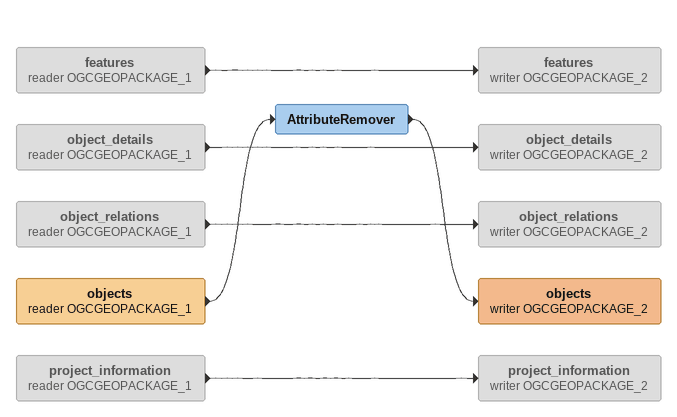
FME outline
features (reader OGCGEOPACKAGE_1) [off]
    -> features (writer OGCGEOPACKAGE_2)
features (writer OGCGEOPACKAGE_2) [off]
object_details (reader OGCGEOPACKAGE_1) [off]
    -> object_details (writer OGCGEOPACKAGE_2)
object_details (writer OGCGEOPACKAGE_2) [off]
object_relations (reader OGCGEOPACKAGE_1) [off]
    -> object_relations (writer OGCGEOPACKAGE_2)
object_relations (writer OGCGEOPACKAGE_2) [off]
objects (reader OGCGEOPACKAGE_1)
    -> AttributeRemover
AttributeRemover
    -> objects (writer OGCGEOPACKAGE_2)
objects (writer OGCGEOPACKAGE_2)
project_information (reader OGCGEOPACKAGE_1) [off]
    -> project_information (writer OGCGEOPACKAGE_2)
project_information (writer OGCGEOPACKAGE_2) [off]
